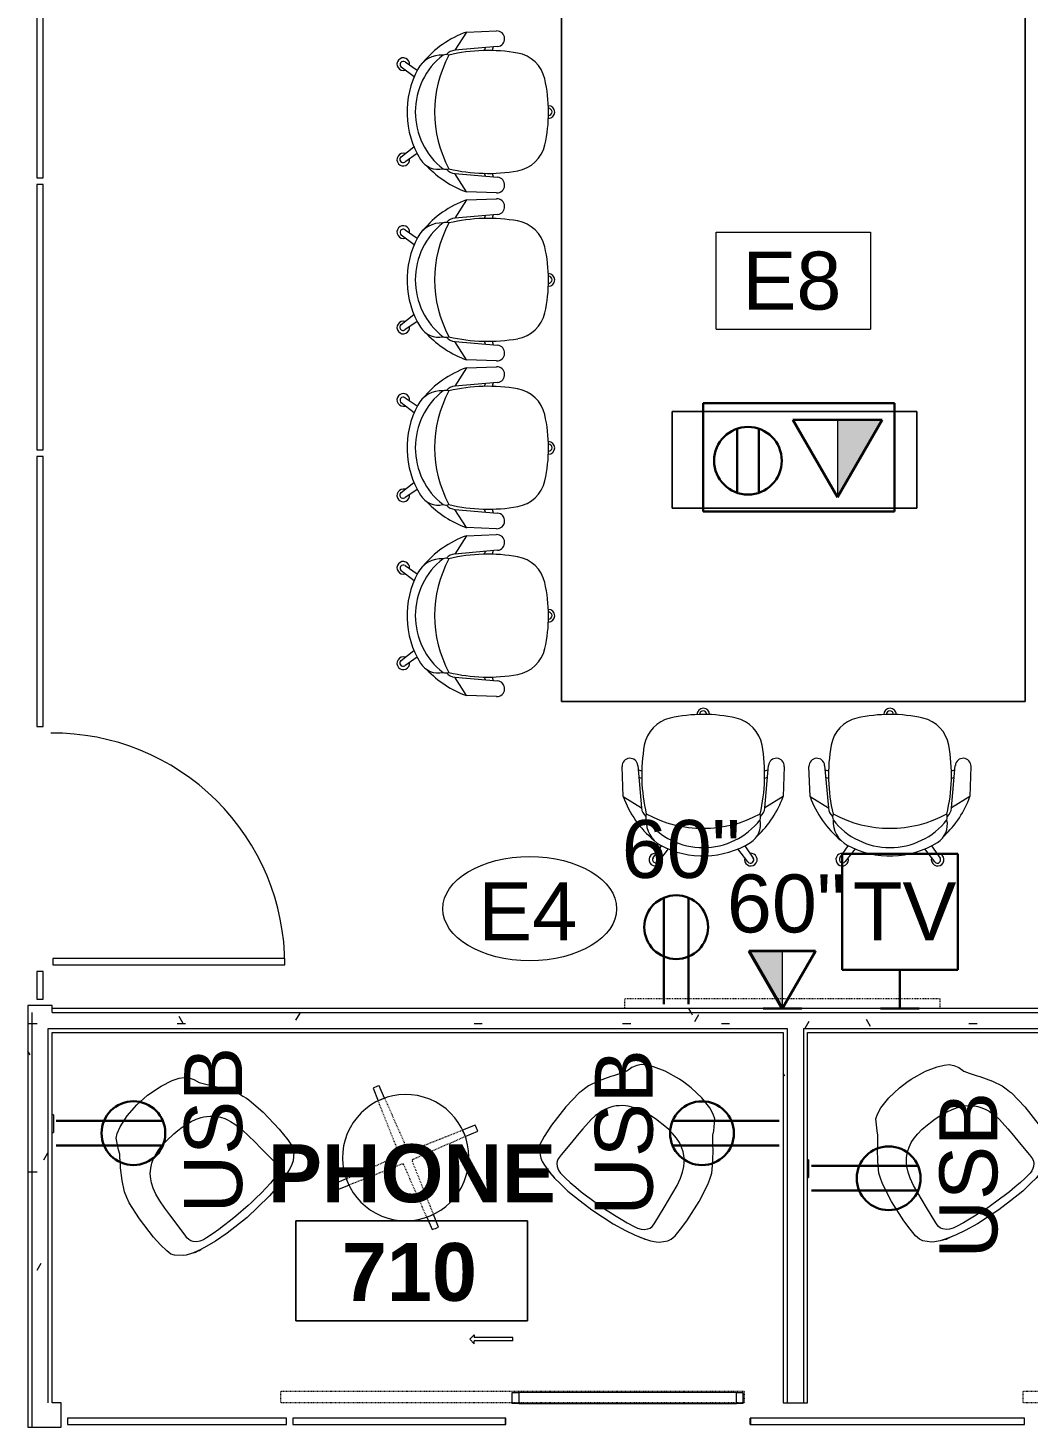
# Model space of a CAD drawing. Header units: inches. Extents: x -2349 to 1043, y -456 to 2193.
# Drawn here: x 238 to 393.2, y 582.5 to 799.7 of the extents above; entities that cross this region are included whole.
import ezdxf

# ---------------------------------------------------------------- set-up
doc = ezdxf.new("R2010")
doc.units = ezdxf.units.IN
doc.header["$MEASUREMENT"] = 0
doc.linetypes.add('Dash', pattern=[0.25, 0.125, -0.125])
doc.linetypes.add('Dash 1_16_', pattern=[0.125, 0.0625, -0.0625])
for name, color, linetype, lineweight in [('A-ANNO-KEYN', 231, 'Continuous', 9), ('A-ANNO-NOTE', 131, 'Continuous', 30), ('A-AREA-IDEN', 2, 'Continuous', 9), ('A-DETL-GENF', 92, 'Continuous', 9), ('A-DOOR', 31, 'Continuous', 13), ('A-GLAZ-CURT', 52, 'Continuous', 13), ('A-WALL', 113, 'Continuous', 13), ('A-WALL-PATT', 111, 'Continuous', 13), ('E-ELEC-FIXT', 91, 'Continuous', 9), ('I-FURN', 30, 'Continuous', 9), ('I-FURN-HDLN', 30, 'Dash', 9), ('I-WALL', 2, 'Continuous', 13), ('Q-SPCQ', 91, 'Continuous', 9), ('Q-SPCQ-HDLN', 91, 'Dash', 9), ('Q-SPCQ-IDEN', 132, 'Continuous', 9)]:
    doc.layers.add(name, color=color, linetype=linetype, lineweight=lineweight)
doc.styles.add('Arial', font='arial.ttf', dxfattribs={"height": 9})
doc.styles.add('Swis721 Lt BT', font='swissl.ttf', dxfattribs={"height": 9})
doc.styles.add('Swis721 Lt BT_B', font='', dxfattribs={"height": 9})
doc.styles.get('Swis721 Lt BT_B').set_extended_font_data('Swis721 Lt BT', bold=True)
pattern_1 = [(0, (0, 0), (30.72, 7.68), [1.267, -21.773, 1.267, -21.773, -122.88]), (0, (0, 0), (30.72, 7.68), [-46.08, 1.267, -44.813, 1.267, -21.773, -53.76]), (0, (0, 0), (30.72, 7.68), [-115.2, 1.267, -14.093, 1.267, -37.133]), (120, (11.52, 3.84), (-22.011075, 22.7643), [1.267, -21.773, 1.267, -21.773, -122.88]), (120, (11.52, 3.84), (-22.011075, 22.7643), [-46.08, 1.267, -44.813, 1.267, -21.773, -53.76]), (120, (11.52, 3.84), (-22.011075, 22.7643), [-115.2, 1.267, -14.093, 1.267, -37.133]), (240, (15.36, 19.2), (-8.708925, -30.4443), [1.267, -21.773, 1.267, -21.773, -122.88]), (240, (15.36, 19.2), (-8.708925, -30.4443), [-46.08, 1.267, -44.813, 1.267, -21.773, -53.76]), (240, (15.36, 19.2), (-8.708925, -30.4443), [-115.2, 1.267, -14.093, 1.267, -37.133])]

# ---------------------------------------------------------------- blocks, each defined once
blk = doc.blocks.new('HermanMiller_Collection_SaibaSideChair - Conference Chair-8098323-7TH FLOOR POWER _ SIGNAL')
at = {"layer": 'I-FURN'}
for p, q in [((-8.44, 9.7), (-6.72, 10.92)), ((-6.72, 10.92), (-5.26, 11.72)), ((-5.26, 11.72), (-4.53, 11.95)), ((-5.26, 11.72), (-4.53, 11.95)), ((-5.26, 11.72), (-4.53, 11.95)), ((-4.53, 11.95), (-3.9, 12.15)), ((-4.53, 11.95), (-3.9, 12.15)), ((-4.53, 11.95), (-3.9, 12.15)), ((-3.9, 12.15), (-3.52, 12.26)), ((-3.9, 12.15), (-3.52, 12.26)), ((-3.9, 12.15), (-3.52, 12.26)), ((-3.52, 12.26), (-0.58, 12.69)), ((-3.52, 12.26), (-0.58, 12.69)), ((-3.52, 12.26), (-0.58, 12.69)), ((-0.58, 12.69), (3.02, 12.86)), ((3.02, 12.86), (5.15, 12.78)), ((5.15, 12.78), (6.54, 12.62)), ((6.54, 12.62), (7.24, 12.25)), ((7.24, 12.25), (8.17, 11.26)), ((8.17, 11.26), (8.47, 10.77)), ((-9.84, 8.66), (-8.78, 9.45)), ((-8.78, 9.45), (-8.44, 9.7)), ((2.05, 8.68), (3.47, 8.78)), ((3.47, 8.78), (5.92, 8.96)), ((5.92, 8.96), (6.45, 9)), ((6.45, 9), (6.73, 8.98)), ((6.73, 8.98), (7.09, 8.9)), ((7.09, 8.9), (7.43, 8.73)), ((7.43, 8.73), (7.76, 8.46)), ((8.47, 10.77), (8.73, 10.17)), ((8.73, 10.17), (8.9, 9.74)), ((8.9, 9.74), (9.25, 8.58)), ((-13.1, 6.23), (-12.69, 6.93)), ((-12.69, 6.93), (-12.18, 7.44)), ((-12.18, 7.44), (-11.47, 7.87)), ((-11.47, 7.87), (-10.56, 8.18)), ((-10.56, 8.18), (-9.84, 8.66)), ((-5.2, 6.4), (-4.81, 6.76)), ((-4.81, 6.76), (-4.3, 7.17)), ((-4.3, 7.17), (-3.73, 7.51)), ((-3.73, 7.51), (-3.19, 7.79)), ((-3.19, 7.79), (-2.82, 7.92)), ((-2.82, 7.92), (-2.05, 8.17)), ((-2.05, 8.17), (-1.23, 8.33)), ((-1.23, 8.33), (-0.63, 8.42)), ((-0.63, 8.42), (0.72, 8.58)), ((0.72, 8.58), (2.05, 8.68)), ((7.76, 8.46), (7.96, 8.15)), ((7.96, 8.15), (8.14, 7.83)), ((8.14, 7.83), (8.3, 7.41)), ((8.3, 7.41), (8.4, 6.96)), ((8.4, 6.96), (8.51, 6.33)), ((9.25, 8.58), (9.46, 7.72)), ((9.36, 8.15), (9.46, 7.72)), ((9.36, 8.15), (9.46, 7.72)), ((9.46, 7.72), (9.66, 6.6)), ((9.46, 7.72), (9.66, 6.6)), ((9.46, 7.72), (9.66, 6.6)), ((9.66, 6.6), (9.69, 6.39)), ((9.66, 6.6), (9.92, 4.88)), ((9.66, 6.6), (9.92, 4.88)), ((-13.99, 3.35), (-13.52, 5.18)), ((-13.52, 5.18), (-13.1, 6.23)), ((-6.53, 4.11), (-6.24, 4.84)), ((-6.24, 4.84), (-6.06, 5.24)), ((-6.06, 5.24), (-5.8, 5.65)), ((-5.8, 5.65), (-5.51, 6.04)), ((-5.51, 6.04), (-5.2, 6.4)), ((8.51, 6.33), (8.62, 5.37)), ((8.62, 5.37), (8.73, 4.23)), ((9.92, 4.88), (10.04, 2.44)), ((-14.29, 0.8), (-13.99, 3.35)), ((-14.29, 0.8), (-13.99, 3.35)), ((-7.02, 1.63), (-6.91, 2.45)), ((-6.91, 2.45), (-6.76, 3.28)), ((-6.76, 3.28), (-6.53, 4.11)), ((8.73, 4.23), (8.8, 3.11)), ((8.8, 3.11), (8.85, 2.1)), ((10.04, 2.44), (10.16, 0.13)), ((-14.28, 0), (-14.29, 0.8)), ((-14.28, 0), (-14.29, 0.8)), ((-14.25, -1.45), (-14.28, 0)), ((-14.25, -1.45), (-14.28, 0)), ((-7.08, -0.01), (-7.07, 0.82)), ((-7.07, 0.82), (-7.02, 1.63)), ((8.85, 2.1), (8.87, 1.46)), ((8.87, 1.46), (8.89, -1.06)), ((10.16, 0.13), (10, -3.79)), ((-13.93, -3.7), (-14.25, -1.45)), ((-7.08, -0.39), (-7.08, -0.01)), ((-7.05, -1.24), (-7.08, -0.39)), ((-6.93, -2.38), (-7.05, -1.24)), ((8.85, -2.16), (8.78, -3.48)), ((8.89, -1.06), (8.85, -2.16)), ((-13.37, -5.6), (-13.93, -3.7)), ((-6.77, -3.27), (-6.93, -2.38)), ((-6.54, -4.1), (-6.77, -3.27)), ((-6.24, -4.89), (-6.54, -4.1)), ((8.78, -3.48), (8.72, -4.4)), ((10, -3.79), (9.76, -5.96)), ((-12.87, -6.64), (-13.37, -5.6)), ((-5.85, -5.56), (-6.24, -4.89)), ((-5.39, -6.19), (-5.85, -5.56)), ((-4.76, -6.85), (-5.39, -6.19)), ((8.61, -5.51), (8.45, -6.68)), ((8.72, -4.4), (8.61, -5.51)), ((9.76, -5.96), (9.49, -7.51)), ((9.76, -5.96), (9.49, -7.51)), ((9.76, -5.96), (9.49, -7.51)), ((-12.44, -7.24), (-12.87, -6.64)), ((-10.82, -8.16), (-12.44, -7.24)), ((-10.18, -8.45), (-10.82, -8.16)), ((-9.85, -8.67), (-10.18, -8.45)), ((-8.78, -9.46), (-9.85, -8.67)), ((-4.14, -7.29), (-4.76, -6.85)), ((-3.59, -7.59), (-4.14, -7.29)), ((-2.79, -7.94), (-3.59, -7.59)), ((-1.82, -8.24), (-2.79, -7.94)), ((-0.61, -8.46), (-1.82, -8.24)), ((0.72, -8.59), (-0.61, -8.46)), ((2.04, -8.68), (0.72, -8.59)), ((3.38, -8.79), (2.04, -8.68)), ((7.53, -8.65), (7.22, -8.86)), ((7.92, -8.25), (7.53, -8.65)), ((8.16, -7.81), (7.92, -8.25)), ((8.35, -7.27), (8.16, -7.81)), ((8.45, -6.68), (8.35, -7.27)), ((9.24, -8.56), (8.9, -9.75)), ((9.49, -7.51), (9.22, -8.68)), ((9.49, -7.51), (9.22, -8.68)), ((9.49, -7.51), (9.24, -8.56)), ((-8.47, -9.72), (-8.78, -9.46)), ((-6.85, -10.84), (-8.47, -9.72)), ((-5.27, -11.72), (-6.85, -10.84)), ((6.15, -8.99), (3.38, -8.79)), ((6.48, -9.01), (6.15, -8.99)), ((6.83, -8.96), (6.48, -9.01)), ((7.22, -8.86), (6.83, -8.96)), ((8.42, -10.85), (8.17, -11.26)), ((8.79, -10.06), (8.42, -10.85)), ((8.9, -9.75), (8.79, -10.06)), ((-4.36, -12.02), (-5.27, -11.72)), ((-4.36, -12.02), (-5.27, -11.72)), ((-4.36, -12.02), (-5.27, -11.72)), ((-3.51, -12.26), (-4.36, -12.02)), ((-3.51, -12.26), (-4.36, -12.02)), ((-3.51, -12.26), (-4.36, -12.02)), ((-0.58, -12.69), (-3.51, -12.26)), ((-0.58, -12.69), (-3.51, -12.26)), ((-0.58, -12.69), (-3.51, -12.26)), ((3.01, -12.86), (-0.58, -12.69)), ((4.61, -12.82), (3.01, -12.86)), ((5.95, -12.71), (4.61, -12.82)), ((6.75, -12.54), (5.95, -12.71)), ((7.25, -12.26), (6.75, -12.54)), ((8.17, -11.26), (7.25, -12.26))]:
    blk.add_line(p, q, dxfattribs=at)
for centre, radius, start, end in [((-0.69, 6.21), 10.22, 13.3669, 20.2092), ((1.18, -6.82), 8.25, 339.2587, 347.8187)]:
    blk.add_arc(centre, radius, start, end, dxfattribs=at)
blk = doc.blocks.new('Table-Coffee-Teknion-BBCTC_Cosmos_Small-R2013 - 17 3_4_ High-7256226-7TH FLOOR POWER _ SIGNAL')
at = {"layer": 'I-FURN'}
for p, q in [((-6.54, 7.32), (-8.05, 8.78)), ((8.05, 8.78), (6.54, 7.32)), ((-8.77, 8.06), (-7.31, 6.55)), ((7.31, 6.55), (8.77, 8.06)), ((-7.31, -6.55), (-8.77, -8.06)), ((-8.05, -8.78), (-6.54, -7.32)), ((6.54, -7.32), (8.05, -8.78)), ((8.77, -8.06), (7.31, -6.55))]:
    blk.add_line(p, q, dxfattribs=at)
for radius, start, end in [(9.81, 360, 180), (11.91, 132.513, 137.408), (11.91, 42.592, 47.4811), (9.81, 131.7705, 138.1519), (9.81, 131.7705, 138.1519), (9.81, 41.8481, 48.2237), (9.81, 41.8481, 48.2237), (9.81, 180, 360), (11.91, 222.592, 227.4811), (9.81, 221.8481, 228.2237), (9.81, 221.8481, 228.2237), (9.81, 311.7705, 318.1849), (9.81, 311.7705, 318.1514), (11.91, 312.513, 317.4079)]:
    blk.add_arc((0, 0), radius, start, end, dxfattribs=at)
at = {"layer": 'I-FURN-HDLN'}
for p, q in [((-1.13, 0.14), (-7.31, 6.55)), ((-6.54, 7.32), (-0.14, 1.13)), ((0.14, 1.13), (6.54, 7.32)), ((7.31, 6.55), (1.13, 0.14)), ((-7.31, -6.55), (-1.13, -0.13)), ((-0.14, -1.13), (-6.54, -7.32)), ((6.54, -7.32), (0.14, -1.14)), ((1.14, -0.14), (7.31, -6.54))]:
    blk.add_line(p, q, dxfattribs=at)
for centre, start, end in [((-1.29, 0), 319.2979, 41.4043), ((0, 1.29), 228.5957, 311.4043), ((1.29, 0), 138.6476, 223.9721), ((0, -1.29), 47.5735, 131.4196)]:
    blk.add_arc(centre, 0.206, start, end, dxfattribs=at)
blk = doc.blocks.new('HermanMiller_Collection_SaibaSideChair - Conference Chair-7817556-7TH FLOOR POWER _ SIGNAL')
at = {"layer": 'I-FURN'}
for p, q in [((-5.27, 11.72), (-6.85, 10.84)), ((-4.36, 12.02), (-5.27, 11.72)), ((-4.36, 12.02), (-5.27, 11.72)), ((-4.36, 12.02), (-5.27, 11.72)), ((-3.51, 12.26), (-4.36, 12.02)), ((-3.51, 12.26), (-4.36, 12.02)), ((-3.51, 12.26), (-4.36, 12.02)), ((-0.58, 12.69), (-3.51, 12.26)), ((-0.58, 12.69), (-3.51, 12.26)), ((-0.58, 12.69), (-3.51, 12.26)), ((3.01, 12.86), (-0.58, 12.69)), ((4.61, 12.82), (3.01, 12.86)), ((5.95, 12.71), (4.61, 12.82)), ((6.75, 12.54), (5.95, 12.71)), ((7.25, 12.26), (6.75, 12.54)), ((8.17, 11.26), (7.25, 12.26)), ((8.42, 10.85), (8.17, 11.26)), ((-8.78, 9.46), (-9.85, 8.67)), ((-8.47, 9.72), (-8.78, 9.46)), ((-6.85, 10.84), (-8.47, 9.72)), ((3.38, 8.79), (2.04, 8.68)), ((6.15, 8.99), (3.38, 8.79)), ((6.48, 9.01), (6.15, 8.99)), ((6.83, 8.96), (6.48, 9.01)), ((7.22, 8.86), (6.83, 8.96)), ((7.53, 8.65), (7.22, 8.86)), ((8.79, 10.06), (8.42, 10.85)), ((8.9, 9.75), (8.79, 10.06)), ((9.24, 8.56), (8.9, 9.75)), ((-12.87, 6.64), (-13.37, 5.6)), ((-12.44, 7.24), (-12.87, 6.64)), ((-10.82, 8.16), (-12.44, 7.24)), ((-10.18, 8.45), (-10.82, 8.16)), ((-9.85, 8.67), (-10.18, 8.45)), ((-4.76, 6.85), (-5.39, 6.19)), ((-4.14, 7.29), (-4.76, 6.85)), ((-3.59, 7.59), (-4.14, 7.29)), ((-2.79, 7.94), (-3.59, 7.59)), ((-1.82, 8.24), (-2.79, 7.94)), ((-0.61, 8.46), (-1.82, 8.24)), ((0.72, 8.59), (-0.61, 8.46)), ((2.04, 8.68), (0.72, 8.59)), ((7.92, 8.25), (7.53, 8.65)), ((8.16, 7.81), (7.92, 8.25)), ((8.35, 7.27), (8.16, 7.81)), ((8.45, 6.68), (8.35, 7.27)), ((8.61, 5.51), (8.45, 6.68)), ((9.49, 7.51), (9.22, 8.68)), ((9.49, 7.51), (9.22, 8.68)), ((9.49, 7.51), (9.24, 8.56)), ((9.76, 5.96), (9.49, 7.51)), ((9.76, 5.96), (9.49, 7.51)), ((9.76, 5.96), (9.49, 7.51)), ((-13.37, 5.6), (-13.93, 3.7)), ((-6.24, 4.89), (-6.54, 4.1)), ((-5.85, 5.56), (-6.24, 4.89)), ((-5.39, 6.19), (-5.85, 5.56)), ((8.72, 4.4), (8.61, 5.51)), ((8.78, 3.48), (8.72, 4.4)), ((10, 3.79), (9.76, 5.96)), ((-13.93, 3.7), (-14.25, 1.45)), ((-6.93, 2.38), (-7.05, 1.24)), ((-6.77, 3.27), (-6.93, 2.38)), ((-6.54, 4.1), (-6.77, 3.27)), ((8.85, 2.16), (8.78, 3.48)), ((10.16, -0.13), (10, 3.79)), ((-14.25, 1.45), (-14.28, 0)), ((-14.25, 1.45), (-14.28, 0)), ((-7.05, 1.24), (-7.08, 0.39)), ((-7.08, 0.39), (-7.08, 0.01)), ((-7.08, 0.01), (-7.07, -0.82)), ((8.89, 1.06), (8.85, 2.16)), ((8.87, -1.46), (8.89, 1.06)), ((-14.28, 0), (-14.29, -0.8)), ((-14.28, 0), (-14.29, -0.8)), ((-14.29, -0.8), (-13.99, -3.35)), ((-14.29, -0.8), (-13.99, -3.35)), ((-7.07, -0.82), (-7.02, -1.63)), ((-7.02, -1.63), (-6.91, -2.45)), ((8.8, -3.11), (8.85, -2.1)), ((8.85, -2.1), (8.87, -1.46)), ((10.04, -2.44), (10.16, -0.13)), ((-13.99, -3.35), (-13.52, -5.18)), ((-6.91, -2.45), (-6.76, -3.28)), ((-6.76, -3.28), (-6.53, -4.11)), ((-6.53, -4.11), (-6.24, -4.84)), ((8.62, -5.37), (8.73, -4.23)), ((8.73, -4.23), (8.8, -3.11)), ((9.92, -4.88), (10.04, -2.44)), ((-13.52, -5.18), (-13.1, -6.23)), ((-13.1, -6.23), (-12.69, -6.93)), ((-6.24, -4.84), (-6.06, -5.24)), ((-6.06, -5.24), (-5.8, -5.65)), ((-5.8, -5.65), (-5.51, -6.04)), ((-5.51, -6.04), (-5.2, -6.4)), ((-5.2, -6.4), (-4.81, -6.76)), ((8.4, -6.96), (8.51, -6.33)), ((8.51, -6.33), (8.62, -5.37)), ((9.66, -6.6), (9.92, -4.88)), ((9.66, -6.6), (9.92, -4.88)), ((9.66, -6.6), (9.69, -6.39)), ((-12.69, -6.93), (-12.18, -7.44)), ((-12.18, -7.44), (-11.47, -7.87)), ((-11.47, -7.87), (-10.56, -8.18)), ((-10.56, -8.18), (-9.84, -8.66)), ((-9.84, -8.66), (-8.78, -9.45)), ((-4.81, -6.76), (-4.3, -7.17)), ((-4.3, -7.17), (-3.73, -7.51)), ((-3.73, -7.51), (-3.19, -7.79)), ((-3.19, -7.79), (-2.82, -7.92)), ((-2.82, -7.92), (-2.05, -8.17)), ((-2.05, -8.17), (-1.23, -8.33)), ((-1.23, -8.33), (-0.63, -8.42)), ((-0.63, -8.42), (0.72, -8.58)), ((0.72, -8.58), (2.05, -8.68)), ((2.05, -8.68), (3.47, -8.78)), ((7.43, -8.73), (7.76, -8.46)), ((7.76, -8.46), (7.96, -8.15)), ((7.96, -8.15), (8.14, -7.83)), ((8.14, -7.83), (8.3, -7.41)), ((8.3, -7.41), (8.4, -6.96)), ((8.9, -9.74), (9.25, -8.58)), ((9.25, -8.58), (9.46, -7.72)), ((9.36, -8.15), (9.46, -7.72)), ((9.36, -8.15), (9.46, -7.72)), ((9.46, -7.72), (9.66, -6.6)), ((9.46, -7.72), (9.66, -6.6)), ((9.46, -7.72), (9.66, -6.6)), ((-8.78, -9.45), (-8.44, -9.7)), ((-8.44, -9.7), (-6.72, -10.92)), ((3.47, -8.78), (5.92, -8.96)), ((5.92, -8.96), (6.45, -9)), ((6.45, -9), (6.73, -8.98)), ((6.73, -8.98), (7.09, -8.9)), ((7.09, -8.9), (7.43, -8.73)), ((8.17, -11.26), (8.47, -10.77)), ((8.47, -10.77), (8.73, -10.17)), ((8.73, -10.17), (8.9, -9.74)), ((-6.72, -10.92), (-5.26, -11.72)), ((-5.26, -11.72), (-4.53, -11.95)), ((-5.26, -11.72), (-4.53, -11.95)), ((-5.26, -11.72), (-4.53, -11.95)), ((-4.53, -11.95), (-3.9, -12.15)), ((-4.53, -11.95), (-3.9, -12.15)), ((-4.53, -11.95), (-3.9, -12.15)), ((-3.9, -12.15), (-3.52, -12.26)), ((-3.9, -12.15), (-3.52, -12.26)), ((-3.9, -12.15), (-3.52, -12.26)), ((-3.52, -12.26), (-0.58, -12.69)), ((-3.52, -12.26), (-0.58, -12.69)), ((-3.52, -12.26), (-0.58, -12.69)), ((-0.58, -12.69), (3.02, -12.86)), ((3.02, -12.86), (5.15, -12.78)), ((5.15, -12.78), (6.54, -12.62)), ((6.54, -12.62), (7.24, -12.25)), ((7.24, -12.25), (8.17, -11.26))]:
    blk.add_line(p, q, dxfattribs=at)
for centre, radius, start, end in [((1.18, 6.82), 8.25, 12.1813, 20.7413), ((-0.69, -6.21), 10.22, 339.7908, 346.6331)]:
    blk.add_arc(centre, radius, start, end, dxfattribs=at)
blk = doc.blocks.new('Furniture 49 - Furniture 49-7790410-7TH FLOOR POWER _ SIGNAL')
at = {"layer": 'I-FURN'}
for p, q in [((320.77, 983.12), (320.77, 695.12)), ((320.77, 695.12), (320.77, 983.12)), ((392.77, 695.12), (392.77, 983.12)), ((392.77, 983.12), (392.77, 695.12)), ((375.94, 740.17), (337.94, 740.17)), ((337.94, 740.17), (337.94, 725.17)), ((337.94, 725.17), (337.94, 740.17)), ((337.94, 740.17), (375.94, 740.17)), ((375.94, 725.17), (375.94, 740.17)), ((375.94, 740.17), (375.94, 725.17)), ((337.94, 725.17), (375.94, 725.17)), ((375.94, 725.17), (337.94, 725.17)), ((320.77, 695.12), (392.77, 695.12)), ((392.77, 695.12), (320.77, 695.12))]:
    blk.add_line(p, q, dxfattribs=at)
blk = doc.blocks.new('Steelcase - Seating - Cobi 434 Series - Chair - Fix Arm-8034292-7TH FLOOR POWER _ SIGNAL')
at = {"layer": 'I-FURN'}
for p, q in [((-12.47, -12.75), (-12.64, -8.08)), ((-10.21, -7.93), (-9.63, -14.52)), ((-10.15, -8.59), (-9.59, -8.75)), ((9.47, -8.75), (10.03, -8.59)), ((9.51, -14.52), (10.08, -7.93)), ((12.51, -8.08), (12.35, -12.75)), ((-9.6, -9.96), (-10.05, -9.8)), ((9.92, -9.79), (9.47, -9.95)), ((-12.47, -12.75), (-9.63, -14.52)), ((12.35, -12.75), (9.51, -14.52)), ((-7.83, -22.26), (-6.55, -20.39)), ((-5.49, -20.88), (-7.01, -22.86)), ((6.89, -22.9), (5.34, -20.89)), ((6.4, -20.39), (7.72, -22.31))]:
    blk.add_line(p, q, dxfattribs=at)
for centre, radius, start, end in [((-0.04, -23.16), 23.16, 77.2727, 102.8692), ((-0.04, -0.02), 0.981, 0, 180), ((-0.07, -0.01), 0.553, 0.1258, 180), ((-4.03, -5.7), 5.25, 102.8692, 170.0373), ((3.9, -5.69), 5.25, 9.9896, 77.2727), ((16.9, -9.38), 26.5, 170.0373, 193.2758), ((-17.02, -9.38), 26.5, 346.7242, 9.9896), ((-11.42, -8.03), 1.22, 5, 182), ((11.3, -8.03), 1.22, 358, 175), ((2.36, -7.4), 15.77, 199.8319, 230.1681), ((-2.48, -7.4), 15.77, 313.2865, 340.1681), ((-7.66, -14.35), 1.98, 185, 228.7419), ((7.54, -14.35), 1.98, 311.2581, 355), ((-7.54, -15.92), 1.43, 161.2842, 198.7158), ((-4.7, -16.61), 4.2, 176.8505, 241.7983), ((-0.06, 0.95), 18.63, 241.7066, 298.2934), ((-0.06, -9.46), 11.22, 218.0902, 321.9098), ((5.59, -17.11), 3.26, 301.764, 12.8646), ((7.41, -15.92), 1.43, 341.2842, 18.7158), ((-7.48, -22.54), 0.986, 82.3243, 16.8141), ((-0.07, -7.96), 14.01, 241.7983, 301.764), ((7.34, -22.54), 0.986, 163.1859, 97.6757), ((-7.41, -22.55), 0.51, 145.5404, 322.4599), ((7.29, -22.59), 0.509, 218.721, 33.2788)]:
    blk.add_arc(centre, radius, start, end, dxfattribs=at)
blk = doc.blocks.new('Barn Door - Glass Door - D13 - DEMOUNTABLE SLIDER-40_ x 96_-8564952-7TH FLOOR POWER _ SIGNAL')
at = {"layer": 'A-DETL-GENF'}
for p, q in [((17.91, -11.5), (23.91, -11.5)), ((17.91, -11.5), (17.91, -12)), ((17.91, -12), (23.91, -12)), ((23.91, -11.04), (23.91, -11.5)), ((24.62, -11.75), (23.91, -11.04)), ((24.62, -11.75), (23.91, -12.46)), ((23.91, -12.46), (23.91, -12))]:
    blk.add_line(p, q, dxfattribs=at)
at = {"layer": 'A-DOOR', "linetype": 'Dash 1_16_', "lineweight": 9}
for p, q in [((-18, -1.87), (54, -1.87)), ((-18, -3.62), (-18, -1.87)), ((54, -3.62), (54, -1.87)), ((-18, -3.62), (54, -3.62))]:
    blk.add_line(p, q, dxfattribs=at)
at = {"layer": 'A-DOOR', "lineweight": 20}
for p, q in [((-17.81, -3.5), (-17.81, -1.75)), ((-17.81, -1.75), (-16.81, -1.75)), ((-16.81, -1.75), (-16.81, -3.5)), ((17, -3.5), (17, -1.75)), ((17, -1.75), (18, -1.75)), ((18, -1.75), (18, -3.5)), ((-16.81, -3.5), (-17.81, -3.5)), ((18, -3.5), (17, -3.5))]:
    blk.add_line(p, q, dxfattribs=at)
at = {"layer": 'A-DOOR', "lineweight": 9}
for p, q in [((17, -1.75), (-16.81, -1.75)), ((-16.81, -3.5), (17, -3.5))]:
    blk.add_line(p, q, dxfattribs=at)
blk = doc.blocks.new('System Panel - Glazed-8494730-7TH FLOOR POWER _ SIGNAL')
at = {"layer": 'A-GLAZ-CURT'}
for p, q in [((17, 0.5), (-17, 0.5)), ((-17, 0.5), (-17, -0.5)), ((17, -0.5), (17, 0.5)), ((-17, -0.5), (17, -0.5))]:
    blk.add_line(p, q, dxfattribs=at)
blk = doc.blocks.new('System Panel - Glazed-8743336-7TH FLOOR POWER _ SIGNAL')
at = {"layer": 'A-GLAZ-CURT'}
for p, q in [((16.5, 0.5), (-16.5, 0.5)), ((-16.5, 0.5), (-16.5, -0.5)), ((16.5, -0.5), (16.5, 0.5)), ((-16.5, -0.5), (16.5, -0.5))]:
    blk.add_line(p, q, dxfattribs=at)
blk = doc.blocks.new('System Panel - Glazed-8743157-7TH FLOOR POWER _ SIGNAL')
at = {"layer": 'A-GLAZ-CURT'}
for p, q in [((-18.97, 0.5), (-19.03, 0.5)), ((-19.03, 0.5), (-19.03, -0.5)), ((-18.97, -0.5), (-18.97, 0.5)), ((18.97, -0.5), (18.97, 0.5)), ((18.97, 0.5), (19.03, 0.5)), ((19.03, 0.5), (19.03, -0.5)), ((-19.03, -0.5), (-18.97, -0.5)), ((19.03, -0.5), (18.97, -0.5))]:
    blk.add_line(p, q, dxfattribs=at)
blk = doc.blocks.new('System Panel - Glazed-8743337-7TH FLOOR POWER _ SIGNAL')
at = {"layer": 'A-GLAZ-CURT'}
for p, q in [((21.28, 0.5), (-21.28, 0.5)), ((-21.28, 0.5), (-21.28, -0.5)), ((21.28, -0.5), (21.28, 0.5)), ((-21.28, -0.5), (21.28, -0.5))]:
    blk.add_line(p, q, dxfattribs=at)
blk = doc.blocks.new('Door - Glass Single - Demountable-8488212-7TH FLOOR POWER _ SIGNAL')
at = {"layer": 'A-DOOR', "lineweight": 20}
for p, q in [((17, 38), (17, 2)), ((18, 38), (17, 38)), ((18, 2), (18, 38)), ((17, 2), (18, 2))]:
    blk.add_line(p, q, dxfattribs=at)
at = {"layer": 'A-DOOR', "lineweight": 9}
blk.add_arc((18, 2), 36, 90, 180.5, dxfattribs=at)
blk = doc.blocks.new('System Panel - Glazed-8797284-7TH FLOOR POWER _ SIGNAL')
at = {"layer": 'A-GLAZ-CURT'}
for p, q in [((-37.83, 0.5), (-42.14, 0.5)), ((-42.14, 0.5), (-42.14, -0.5)), ((-37.83, -0.5), (-37.83, 0.5)), ((42.14, 0.5), (0.17, 0.5)), ((0.17, 0.5), (0.17, -0.5)), ((42.14, -0.5), (42.14, 0.5)), ((-42.14, -0.5), (-37.83, -0.5)), ((0.17, -0.5), (42.14, -0.5))]:
    blk.add_line(p, q, dxfattribs=at)
blk = doc.blocks.new('System Panel - Glazed-8797285-7TH FLOOR POWER _ SIGNAL')
at = {"layer": 'A-GLAZ-CURT'}
for p, q in [((20.61, 0.5), (-20.61, 0.5)), ((-20.61, 0.5), (-20.61, -0.5)), ((20.61, -0.5), (20.61, 0.5)), ((-20.61, -0.5), (20.61, -0.5))]:
    blk.add_line(p, q, dxfattribs=at)
blk = doc.blocks.new('PS - Power Device _Wall Base_ - Duplex-8958712-7TH FLOOR POWER _ SIGNAL')
at = {"layer": 'E-ELEC-FIXT'}
for p, q in [((-1027.86, 965.12), (-1025.11, 965.12)), ((-1027.86, 965.12), (-1027.86, 964.93)), ((-1025.11, 964.93), (-1025.11, 965.12))]:
    blk.add_line(p, q, dxfattribs=at)
blk = doc.blocks.new('A-Flat_Screen_TV-generic - A-Flat_Screen_TV-generic-7899212-7TH FLOOR POWER _ SIGNAL')
at = {"layer": 'Q-SPCQ-HDLN'}
for p, q in [((-24.5, 3.375), (-24.5, 1.875)), ((24.5, 3.375), (-24.5, 3.375)), ((24.5, 1.875), (24.5, 3.375))]:
    blk.add_line(p, q, dxfattribs=at)
blk = doc.blocks.new('Room Tag - Room Name and Number-3379422-7TH FLOOR POWER _ SIGNAL')
at = {"layer": 'A-AREA-IDEN'}
for p, q in [((-0.1881, -0.1636), (-0.1881, -0.0018)), ((-0.1881, -0.0018), (0.1869, -0.0018)), ((0.1869, -0.0018), (-0.1881, -0.0018)), ((-0.1881, -0.0018), (-0.1881, -0.1636)), ((0.1869, -0.0018), (0.1869, -0.1636)), ((0.1869, -0.1636), (0.1869, -0.0018)), ((0.1869, -0.1636), (-0.1881, -0.1636)), ((-0.1881, -0.1636), (0.1869, -0.1636))]:
    blk.add_line(p, q, dxfattribs=at)
blk = doc.blocks.new('Appliance_Specialty Equipment Tag - Standard-3515593-7TH FLOOR POWER _ SIGNAL')
at = {"layer": 'Q-SPCQ-IDEN'}
blk.add_ellipse((-0.0499, 0.0037), major_axis=(-0.1406, 0), ratio=0.600473, dxfattribs=at)
blk = doc.blocks.new('Keynote Tag - Keynote Number - Boxed-135510-7TH FLOOR POWER _ SIGNAL')
at = {"layer": 'A-ANNO-KEYN'}
for p, q in [((-0.125, -0.0792), (-0.125, 0.0781)), ((-0.125, 0.0781), (0.125, 0.0781)), ((0.125, 0.0781), (0.125, -0.0792)), ((-0.125, -0.0792), (0.125, -0.0792))]:
    blk.add_line(p, q, dxfattribs=at)

msp = doc.modelspace()

# ---------------------------------------------------------------- hatches: boundary and pattern name
at = {"layer": 'A-ANNO-NOTE', "lineweight": 9}
for points in [[(363.64, 726.84), (370.57, 738.84), (363.64, 738.84)], [(355.04, 647.4), (349.89, 656.34), (355.04, 656.34), (355.04, 653.78)]]:
    msp.add_hatch(color=256, dxfattribs=at).paths.add_polyline_path(points, flags=0)
at = {"layer": 'A-WALL-PATT', "lineweight": 9}
h = msp.add_hatch(dxfattribs=at)
h.set_pattern_fill('FP_1', color=256, style=0, pattern_type=2)
h.set_pattern_definition(pattern_1)
h.paths.add_polyline_path([(479.89, 646.85), (496.2, 646.85), (496.2, 647.47), (241.71, 647.47), (241.71, 646.85), (428.43, 646.85)], flags=0)
h = msp.add_hatch(dxfattribs=at)
h.set_pattern_fill('FP_1', color=256, style=0, pattern_type=2)
h.set_pattern_definition(pattern_1)
h.paths.add_polyline_path([(237.96, 582.47), (238.59, 582.47), (238.59, 646.85), (237.96, 646.85), (237.96, 586.22)], flags=0)
h = msp.add_hatch(dxfattribs=at)
h.set_pattern_fill('FP_1', color=256, style=0, pattern_type=2)
h.set_pattern_definition(pattern_1)
h.paths.add_polyline_path([(496.83, 644.35), (496.83, 646.85), (238.59, 646.85), (238.59, 644.35), (496.2, 644.35)], flags=0)
h = msp.add_hatch(dxfattribs=at)
h.set_pattern_fill('FP_1', color=256, style=0, pattern_type=2)
h.set_pattern_definition(pattern_1)
h.paths.add_polyline_path([(238.59, 586.22), (241.09, 586.22), (241.09, 644.35), (238.59, 644.35), (238.59, 591.63)], flags=0)
h = msp.add_hatch(dxfattribs=at)
h.set_pattern_fill('FP_1', color=256, style=0, pattern_type=2)
h.set_pattern_definition(pattern_1)
h.paths.add_polyline_path([(479.89, 643.72), (496.2, 643.72), (496.2, 644.35), (475.33, 644.35), (475.33, 643.72), (475.95, 643.72)], flags=0)
h.paths.add_polyline_path([(273.64, 643.72), (355.83, 643.72), (355.83, 644.35), (241.09, 644.35), (241.09, 643.72), (271.96, 643.72)], flags=0)
h.paths.add_polyline_path([(442.2, 643.72), (472.83, 643.72), (472.83, 644.35), (358.33, 644.35), (358.33, 643.72), (428.43, 643.72)], flags=0)
h = msp.add_hatch(dxfattribs=at)
h.set_pattern_fill('FP_1', color=256, style=0, pattern_type=2)
h.set_pattern_definition(pattern_1)
h.paths.add_polyline_path([(355.83, 586.22), (355.83, 643.72), (355.21, 643.72), (355.21, 586.22)], flags=0)

# ---------------------------------------------------------------- linework, layer by layer
at = {"layer": 'A-ANNO-NOTE'}
for p, q in [((342.76, 741.46), (372.47, 741.46)), ((342.76, 724.64), (342.76, 741.46)), ((372.47, 741.46), (372.47, 724.64)), ((356.71, 738.84), (370.57, 738.84)), ((363.64, 726.84), (356.71, 738.84)), ((370.57, 738.84), (363.64, 726.84)), ((348.04, 727.54), (348.04, 737.48)), ((351.42, 727.54), (351.42, 737.48)), ((372.47, 724.64), (342.76, 724.64)), ((364.33, 653.47), (364.33, 671.47)), ((364.33, 671.47), (382.33, 671.47)), ((382.33, 671.47), (382.33, 653.47)), ((336.67, 648.12), (336.67, 664.65)), ((340.51, 648.12), (340.51, 664.65)), ((340.51, 648.12), (340.51, 664.65)), ((355.04, 647.4), (349.89, 656.34)), ((360.2, 656.34), (349.89, 656.34)), ((355.08, 647.47), (349.93, 656.4)), ((360.24, 656.4), (349.93, 656.4)), ((355.04, 647.4), (360.2, 656.34)), ((355.08, 647.47), (360.24, 656.4)), ((382.33, 653.47), (364.33, 653.47)), ((373.33, 647.47), (373.33, 653.47)), ((352.08, 647.47), (358.08, 647.47)), ((370.33, 647.47), (376.33, 647.47)), ((242.36, 630.02), (258.89, 630.02)), ((242.36, 630.02), (258.89, 630.02)), ((354.55, 630), (338.03, 630)), ((242.36, 626.19), (258.89, 626.19)), ((354.55, 626.17), (338.03, 626.17)), ((354.55, 626.17), (338.03, 626.17)), ((359.61, 623.02), (376.14, 623.02)), ((359.61, 623.02), (376.14, 623.02)), ((359.61, 619.19), (376.14, 619.19))]:
    msp.add_line(p, q, dxfattribs=at)
at = {"layer": 'A-ANNO-NOTE', "lineweight": 9}
for p, q in [((363.64, 738.84), (363.64, 726.84)), ((363.64, 726.84), (370.57, 738.84)), ((370.57, 738.84), (363.64, 738.84)), ((355.04, 647.4), (349.89, 656.34)), ((349.89, 656.34), (355.04, 656.34)), ((355.04, 656.34), (355.04, 647.4))]:
    msp.add_line(p, q, dxfattribs=at)
at = {"layer": 'A-ANNO-NOTE'}
for centre, radius in [((349.73, 732.51), 5.25), ((338.59, 660.09), 4.95), ((254.33, 628.1), 4.95), ((342.59, 628.09), 4.95), ((371.57, 621.1), 4.95)]:
    msp.add_circle(centre, radius, dxfattribs=at)
at = {"layer": 'A-WALL'}
for p, q in [((241.71, 646.85), (241.71, 647.47)), ((238.59, 582.47), (238.59, 646.85)), ((241.71, 646.85), (496.83, 646.85)), ((241.09, 644.35), (355.83, 644.35)), ((241.09, 586.22), (241.09, 644.35)), ((355.83, 644.35), (355.83, 586.22)), ((358.33, 644.35), (496.83, 644.35)), ((358.33, 644.35), (358.33, 586.22))]:
    msp.add_line(p, q, dxfattribs=at)
at = {"layer": 'I-WALL'}
for p, q in [((241.71, 647.91), (237.96, 647.91)), ((237.96, 647.91), (237.96, 582.47)), ((241.71, 647.47), (241.71, 647.91)), ((496.2, 647.47), (241.71, 647.47)), ((241.71, 643.72), (355.21, 643.72)), ((241.71, 586.22), (241.71, 643.72)), ((355.21, 643.72), (355.21, 586.22)), ((358.96, 643.72), (472.2, 643.72)), ((358.96, 586.22), (358.96, 643.72)), ((243.09, 586.22), (241.71, 586.22)), ((243.09, 582.47), (243.09, 586.22)), ((355.21, 586.22), (358.96, 586.22)), ((237.96, 582.47), (243.09, 582.47))]:
    msp.add_line(p, q, dxfattribs=at)

# ---------------------------------------------------------------- block references
at = {"layer": 'A-ANNO-KEYN', "xscale": 95.99999999999994, "yscale": 95.99999999999994, "zscale": 95.99999999999994}
msp.add_blockref('Keynote Tag - Keynote Number - Boxed-135510-7TH FLOOR POWER _ SIGNAL', (356.77, 760.53), dxfattribs=at)
at = {"layer": 'A-AREA-IDEN', "xscale": 95.99999999999994, "yscale": 95.99999999999994, "zscale": 95.99999999999994}
msp.add_blockref('Room Tag - Room Name and Number-3379422-7TH FLOOR POWER _ SIGNAL', (297.58, 614.66), dxfattribs=at)
at = {"layer": 'A-DOOR'}
for name, p, rotation in [('Door - Glass Single - Demountable-8488212-7TH FLOOR POWER _ SIGNAL', (239.84, 672.22), 269.9999999999999), ('Barn Door - Glass Door - D13 - DEMOUNTABLE SLIDER-40_ x 96_-8564952-7TH FLOOR POWER _ SIGNAL', (331.15, 584.35), 180), ('Barn Door - Glass Door - D13 - DEMOUNTABLE SLIDER-40_ x 96_-8564952-7TH FLOOR POWER _ SIGNAL', (446.4, 584.35), 180)]:
    msp.add_blockref(name, p, dxfattribs=dict(at, rotation=rotation))
at = {"layer": 'A-GLAZ-CURT', "lineweight": 9, "rotation": 89.99999999999991}
for name, p in [('System Panel - Glazed-8797285-7TH FLOOR POWER _ SIGNAL', (239.84, 797.03)), ('System Panel - Glazed-8797285-7TH FLOOR POWER _ SIGNAL', (239.84, 754.8)), ('System Panel - Glazed-8797284-7TH FLOOR POWER _ SIGNAL', (239.84, 691.05))]:
    msp.add_blockref(name, p, dxfattribs=at)
at = {"layer": 'A-GLAZ-CURT', "lineweight": 9}
for name, p in [('System Panel - Glazed-8494730-7TH FLOOR POWER _ SIGNAL', (261.09, 583.35)), ('System Panel - Glazed-8743336-7TH FLOOR POWER _ SIGNAL', (295.59, 583.35)), ('System Panel - Glazed-8743157-7TH FLOOR POWER _ SIGNAL', (331.12, 583.35)), ('System Panel - Glazed-8743337-7TH FLOOR POWER _ SIGNAL', (371.37, 583.35))]:
    msp.add_blockref(name, p, dxfattribs=at)
at = {"layer": 'E-ELEC-FIXT', "rotation": 270.0000000000001}
for p in [(-723.22, -396.89), (-605.98, -403.89)]:
    msp.add_blockref('PS - Power Device _Wall Base_ - Duplex-8958712-7TH FLOOR POWER _ SIGNAL', p, dxfattribs=at)
at = {"layer": 'I-FURN'}
for name, p in [('Furniture 49 - Furniture 49-7790410-7TH FLOOR POWER _ SIGNAL', (0, 0)), ('Steelcase - Seating - Cobi 434 Series - Chair - Fix Arm-8034292-7TH FLOOR POWER _ SIGNAL', (342.84, 693.12)), ('Steelcase - Seating - Cobi 434 Series - Chair - Fix Arm-8034292-7TH FLOOR POWER _ SIGNAL', (371.84, 693.12))]:
    msp.add_blockref(name, p, dxfattribs=at)
for name, p, rotation in [('Steelcase - Seating - Cobi 434 Series - Chair - Fix Arm-8034292-7TH FLOOR POWER _ SIGNAL', (318.77, 786.61), 269.9999999999996), ('Steelcase - Seating - Cobi 434 Series - Chair - Fix Arm-8034292-7TH FLOOR POWER _ SIGNAL', (318.77, 760.54), 269.9999999999996), ('Steelcase - Seating - Cobi 434 Series - Chair - Fix Arm-8034292-7TH FLOOR POWER _ SIGNAL', (318.77, 734.47), 269.9999999999996), ('Steelcase - Seating - Cobi 434 Series - Chair - Fix Arm-8034292-7TH FLOOR POWER _ SIGNAL', (318.77, 708.4), 269.9999999999996), ('HermanMiller_Collection_SaibaSideChair - Conference Chair-7817556-7TH FLOOR POWER _ SIGNAL', (331.49, 624.38), 234.6337213499919), ('HermanMiller_Collection_SaibaSideChair - Conference Chair-8098323-7TH FLOOR POWER _ SIGNAL', (382.68, 624.38), 305.3662786500081), ('HermanMiller_Collection_SaibaSideChair - Conference Chair-8098323-7TH FLOOR POWER _ SIGNAL', (265.24, 622.63), 310.7508839082873), ('Table-Coffee-Teknion-BBCTC_Cosmos_Small-R2013 - 17 3_4_ High-7256226-7TH FLOOR POWER _ SIGNAL', (296.6, 624.3), 67.69230262913955)]:
    msp.add_blockref(name, p, dxfattribs=dict(at, rotation=rotation))
at = {"layer": 'Q-SPCQ'}
msp.add_blockref('A-Flat_Screen_TV-generic - A-Flat_Screen_TV-generic-7899212-7TH FLOOR POWER _ SIGNAL', (355.08, 645.6), dxfattribs=at)
at = {"layer": 'Q-SPCQ-IDEN', "xscale": 95.99999999999994, "yscale": 95.99999999999994, "zscale": 95.99999999999994}
msp.add_blockref('Appliance_Specialty Equipment Tag - Standard-3515593-7TH FLOOR POWER _ SIGNAL', (320.64, 662.6), dxfattribs=at)

# ---------------------------------------------------------------- texts
at = {"layer": 'A-ANNO-KEYN', "insert": (348.86, 764.98), "char_height": 9, "width": 18.786, "attachment_point": 1, "style": 'Arial'}
msp.add_mtext('E8', dxfattribs=at)
at = {"layer": 'A-ANNO-NOTE', "lineweight": 9, "char_height": 9, "attachment_point": 1, "style": 'Swis721 Lt BT'}
for s, insert, width in [('60"', (330.13, 676.73), 20.604), ('60"', (346.45, 668.27), 20.604), ('TV', (366.03, 667.06), 16.968)]:
    msp.add_mtext(s, dxfattribs=dict(at, insert=insert, width=width))
at = {"layer": 'A-ANNO-NOTE', "lineweight": 9, "char_height": 9, "width": 30.3, "attachment_point": 1, "rotation": 90, "style": 'Swis721 Lt BT'}
for insert in [(262.2, 615.65), (325.95, 615.29), (379.45, 608.65)]:
    msp.add_mtext('USB', dxfattribs=dict(at, insert=insert))
at = {"layer": 'A-AREA-IDEN', "char_height": 9, "attachment_point": 1, "style": 'Swis721 Lt BT_B'}
for s, insert, width in [('PHONE', (275.22, 626.37), 53.934), ('710', (286.69, 611.05), 25.452)]:
    msp.add_mtext(s, dxfattribs=dict(at, insert=insert, width=width))
at = {"layer": 'Q-SPCQ-IDEN', "insert": (307.86, 667.05), "char_height": 9, "width": 18.786, "attachment_point": 1, "style": 'Arial'}
msp.add_mtext('E4', dxfattribs=at)

doc.saveas('drawing.dxf')
